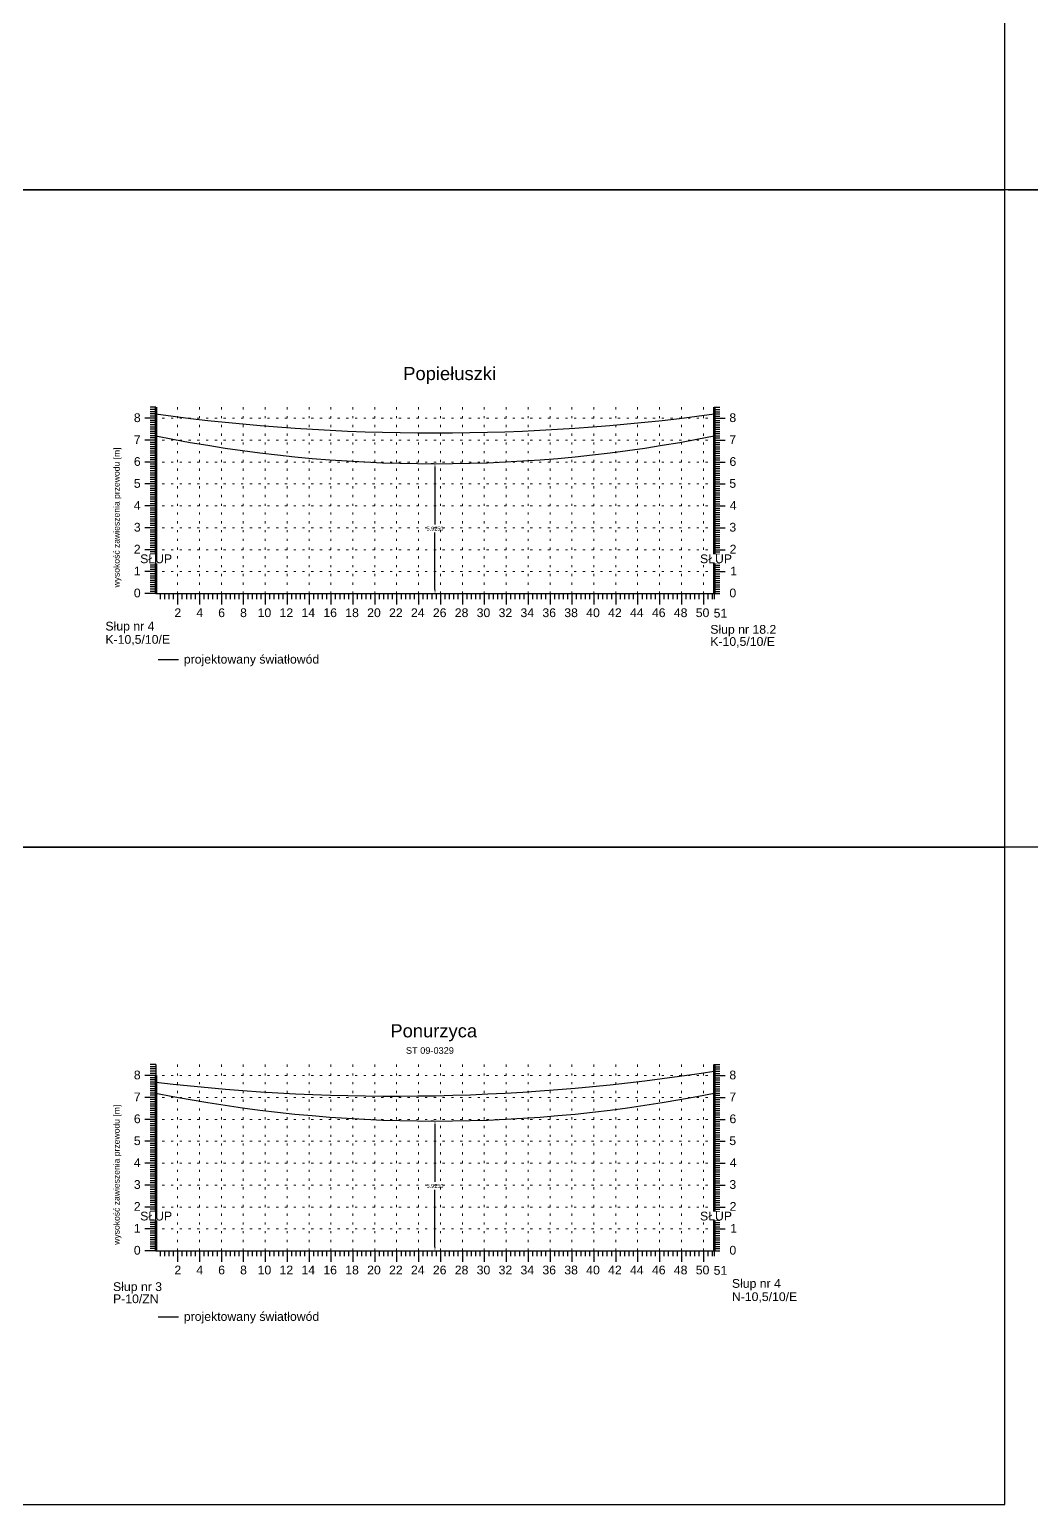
# Model space of a CAD drawing. Header units: metres. Extents: x -155 to 1812, y 681 to 886.
# Drawn here: x 1216.5 to 1262.2, y 740.5 to 807.8 of the extents above; entities that cross this region are included whole.
import ezdxf

# ---------------------------------------------------------------- set-up
doc = ezdxf.new("R2010")
doc.units = ezdxf.units.M
doc.header["$MEASUREMENT"] = 0
doc.linetypes.add('ACAD_ISO07W100', pattern=[3, 0, -3])
doc.layers.add('ramka', color=7, linetype='Continuous', plot=False)
doc.styles.get("Standard").update_dxf_attribs({"font": 'arial.ttf'})
doc.dimstyles.get("Standard").update_dxf_attribs({"dimtxt": 0.18, "dimasz": 0.18, "dimexe": 0.18, "dimexo": 0.0625, "dimgap": 0.09, "dimtad": 0, "dimtih": 1, "dimtoh": 1, "dimdec": 4, "dimzin": 0, "dimdsep": 46, "dimtxsty": 'Standard', "dimcen": 0.09, "dimadec": 0, "dimazin": 0, "dimtfac": 1, "dimtdec": 4, "dimtofl": 0, "dimtmove": 0, "dimatfit": 3, "dimfxl": 1, "dimtolj": 1, "dimtzin": 0, "dimarcsym": 0})

# ---------------------------------------------------------------- blocks, each defined once
blk = doc.blocks.new('*D225')
at = {"color": 0, "lineweight": -2}
for p, q in [((1234.927, 788.025), (1234.809, 788.025)), ((1234.989, 787.845), (1234.989, 785.245)), ((1234.989, 782.28), (1234.989, 784.881)), ((1224.902, 782.1), (1235.169, 782.1))]:
    blk.add_line(p, q, dxfattribs=at)
at = {"color": 0}
for points in [[(1235.019, 787.845), (1234.959, 787.845), (1234.989, 788.025)], [(1234.959, 782.28), (1235.019, 782.28), (1234.989, 782.1)]]:
    blk.add_solid(points, dxfattribs=at)
at = {"layer": 'Defpoints', "color": 0}
for p in [(1234.989, 788.025), (1224.839, 782.1), (1234.989, 782.1)]:
    blk.add_point(p, dxfattribs=at)
at = {"color": 0, "lineweight": 25, "insert": (1234.989, 785.063), "char_height": 0.18, "attachment_point": 5}
blk.add_mtext('\\A1;5.9250', dxfattribs=at)
blk = doc.blocks.new('*D230')
at = {"color": 0, "lineweight": -2}
for p, q in [((1234.927, 758.025), (1234.809, 758.025)), ((1234.989, 757.845), (1234.989, 755.245)), ((1234.989, 752.28), (1234.989, 754.881)), ((1224.902, 752.1), (1235.169, 752.1))]:
    blk.add_line(p, q, dxfattribs=at)
at = {"color": 0}
for points in [[(1235.019, 757.845), (1234.959, 757.845), (1234.989, 758.025)], [(1234.959, 752.28), (1235.019, 752.28), (1234.989, 752.1)]]:
    blk.add_solid(points, dxfattribs=at)
at = {"layer": 'Defpoints', "color": 0}
for p in [(1234.989, 758.025), (1224.839, 752.1), (1234.989, 752.1)]:
    blk.add_point(p, dxfattribs=at)
at = {"color": 0, "lineweight": 25, "insert": (1234.989, 755.063), "char_height": 0.18, "attachment_point": 5}
blk.add_mtext('\\A1;5.9250', dxfattribs=at)

msp = doc.modelspace()

# ---------------------------------------------------------------- linework, layer by layer
for p, q in [((1222.23913, 790.60026), (1221.98913, 790.60026)), ((1222.23913, 790.50026), (1221.98913, 790.50026)), ((1222.23913, 790.40026), (1221.98913, 790.40026)), ((1222.23913, 790.60026), (1222.23913, 782.10026)), ((1247.73913, 790.60026), (1247.73913, 782.10026)), ((1247.73913, 790.60026), (1247.98913, 790.60026)), ((1247.73913, 790.50026), (1247.98913, 790.50026)), ((1247.73913, 790.40026), (1247.98913, 790.40026)), ((1222.23913, 790.10026), (1221.73913, 790.10026)), ((1222.23913, 790.10026), (1221.73913, 790.10026)), ((1222.23913, 790.30026), (1221.98913, 790.30026)), ((1222.23913, 790.20026), (1221.98913, 790.20026)), ((1222.23913, 790.00026), (1221.98913, 790.00026)), ((1222.23913, 789.90026), (1221.98913, 789.90026)), ((1222.23913, 789.80026), (1221.98913, 789.80026)), ((1222.23913, 789.70026), (1221.98913, 789.70026)), ((1247.73913, 790.30026), (1247.98913, 790.30026)), ((1247.73913, 790.20026), (1247.98913, 790.20026)), ((1247.73913, 790.10026), (1248.23913, 790.10026)), ((1247.73913, 790.10026), (1248.23913, 790.10026)), ((1247.73913, 790.00026), (1247.98913, 790.00026)), ((1247.73913, 789.90026), (1247.98913, 789.90026)), ((1247.73913, 789.80026), (1247.98913, 789.80026)), ((1247.73913, 789.70026), (1247.98913, 789.70026)), ((1222.23913, 789.10026), (1221.73913, 789.10026)), ((1222.23913, 789.10026), (1221.73913, 789.10026)), ((1222.23913, 789.60026), (1221.98913, 789.60026)), ((1222.23913, 789.50026), (1221.98913, 789.50026)), ((1222.23913, 789.40026), (1221.98913, 789.40026)), ((1222.23913, 789.30026), (1221.98913, 789.30026)), ((1222.23913, 789.20026), (1221.98913, 789.20026)), ((1247.73913, 789.60026), (1247.98913, 789.60026)), ((1247.73913, 789.50026), (1247.98913, 789.50026)), ((1247.73913, 789.40026), (1247.98913, 789.40026)), ((1247.73913, 789.30026), (1247.98913, 789.30026)), ((1247.73913, 789.20026), (1247.98913, 789.20026)), ((1247.73913, 789.10026), (1248.23913, 789.10026)), ((1247.73913, 789.10026), (1248.23913, 789.10026)), ((1222.23913, 789.00026), (1221.98913, 789.00026)), ((1222.23913, 788.90026), (1221.98913, 788.90026)), ((1222.23913, 788.80026), (1221.98913, 788.80026)), ((1222.23913, 788.70026), (1221.98913, 788.70026)), ((1222.23913, 788.60026), (1221.98913, 788.60026)), ((1222.23913, 788.50026), (1221.98913, 788.50026)), ((1222.23913, 788.40026), (1221.98913, 788.40026)), ((1247.73913, 789.00026), (1247.98913, 789.00026)), ((1247.73913, 788.90026), (1247.98913, 788.90026)), ((1247.73913, 788.80026), (1247.98913, 788.80026)), ((1247.73913, 788.70026), (1247.98913, 788.70026)), ((1247.73913, 788.60026), (1247.98913, 788.60026)), ((1247.73913, 788.50026), (1247.98913, 788.50026)), ((1247.73913, 788.40026), (1247.98913, 788.40026)), ((1222.23913, 788.10026), (1221.73913, 788.10026)), ((1222.23913, 788.10026), (1221.73913, 788.10026)), ((1222.23913, 788.30026), (1221.98913, 788.30026)), ((1222.23913, 788.20026), (1221.98913, 788.20026)), ((1222.23913, 788.00026), (1221.98913, 788.00026)), ((1222.23913, 787.90026), (1221.98913, 787.90026)), ((1222.23913, 787.80026), (1221.98913, 787.80026)), ((1222.23913, 787.70026), (1221.98913, 787.70026)), ((1247.73913, 788.30026), (1247.98913, 788.30026)), ((1247.73913, 788.20026), (1247.98913, 788.20026)), ((1247.73913, 788.10026), (1248.23913, 788.10026)), ((1247.73913, 788.10026), (1248.23913, 788.10026)), ((1247.73913, 788.00026), (1247.98913, 788.00026)), ((1247.73913, 787.90026), (1247.98913, 787.90026)), ((1247.73913, 787.80026), (1247.98913, 787.80026)), ((1247.73913, 787.70026), (1247.98913, 787.70026)), ((1222.23913, 787.10026), (1221.73913, 787.10026)), ((1222.23913, 787.10026), (1221.73913, 787.10026)), ((1222.23913, 787.60026), (1221.98913, 787.60026)), ((1222.23913, 787.50026), (1221.98913, 787.50026)), ((1222.23913, 787.40026), (1221.98913, 787.40026)), ((1222.23913, 787.30026), (1221.98913, 787.30026)), ((1222.23913, 787.20026), (1221.98913, 787.20026)), ((1222.23913, 787.00026), (1221.98913, 787.00026)), ((1247.73913, 787.60026), (1247.98913, 787.60026)), ((1247.73913, 787.50026), (1247.98913, 787.50026)), ((1247.73913, 787.40026), (1247.98913, 787.40026)), ((1247.73913, 787.30026), (1247.98913, 787.30026)), ((1247.73913, 787.20026), (1247.98913, 787.20026)), ((1247.73913, 787.10026), (1248.23913, 787.10026)), ((1247.73913, 787.10026), (1248.23913, 787.10026)), ((1247.73913, 787.00026), (1247.98913, 787.00026)), ((1222.23913, 786.90026), (1221.98913, 786.90026)), ((1222.23913, 786.80026), (1221.98913, 786.80026)), ((1222.23913, 786.70026), (1221.98913, 786.70026)), ((1222.23913, 786.60026), (1221.98913, 786.60026)), ((1222.23913, 786.50026), (1221.98913, 786.50026)), ((1222.23913, 786.40026), (1221.98913, 786.40026)), ((1247.73913, 786.90026), (1247.98913, 786.90026)), ((1247.73913, 786.80026), (1247.98913, 786.80026)), ((1247.73913, 786.70026), (1247.98913, 786.70026)), ((1247.73913, 786.60026), (1247.98913, 786.60026)), ((1247.73913, 786.50026), (1247.98913, 786.50026)), ((1247.73913, 786.40026), (1247.98913, 786.40026)), ((1222.23913, 786.10026), (1221.73913, 786.10026)), ((1222.23913, 786.10026), (1221.73913, 786.10026)), ((1222.23913, 786.30026), (1221.98913, 786.30026)), ((1222.23913, 786.20026), (1221.98913, 786.20026)), ((1222.23913, 786.00026), (1221.98913, 786.00026)), ((1222.23913, 785.90026), (1221.98913, 785.90026)), ((1222.23913, 785.80026), (1221.98913, 785.80026)), ((1222.23913, 785.70026), (1221.98913, 785.70026)), ((1247.73913, 786.30026), (1247.98913, 786.30026)), ((1247.73913, 786.20026), (1247.98913, 786.20026)), ((1247.73913, 786.10026), (1248.23913, 786.10026)), ((1247.73913, 786.10026), (1248.23913, 786.10026)), ((1247.73913, 786.00026), (1247.98913, 786.00026)), ((1247.73913, 785.90026), (1247.98913, 785.90026)), ((1247.73913, 785.80026), (1247.98913, 785.80026)), ((1247.73913, 785.70026), (1247.98913, 785.70026)), ((1222.23913, 785.10026), (1221.73913, 785.10026)), ((1222.23913, 785.10026), (1221.73913, 785.10026)), ((1222.23913, 785.60026), (1221.98913, 785.60026)), ((1222.23913, 785.50026), (1221.98913, 785.50026)), ((1222.23913, 785.40026), (1221.98913, 785.40026)), ((1222.23913, 785.30026), (1221.98913, 785.30026)), ((1222.23913, 785.20026), (1221.98913, 785.20026)), ((1222.23913, 785.00026), (1221.98913, 785.00026)), ((1247.73913, 785.60026), (1247.98913, 785.60026)), ((1247.73913, 785.50026), (1247.98913, 785.50026)), ((1247.73913, 785.40026), (1247.98913, 785.40026)), ((1247.73913, 785.30026), (1247.98913, 785.30026)), ((1247.73913, 785.20026), (1247.98913, 785.20026)), ((1247.73913, 785.10026), (1248.23913, 785.10026)), ((1247.73913, 785.10026), (1248.23913, 785.10026)), ((1247.73913, 785.00026), (1247.98913, 785.00026)), ((1222.23913, 784.90026), (1221.98913, 784.90026)), ((1222.23913, 784.80026), (1221.98913, 784.80026)), ((1222.23913, 784.70026), (1221.98913, 784.70026)), ((1222.23913, 784.60026), (1221.98913, 784.60026)), ((1222.23913, 784.50026), (1221.98913, 784.50026)), ((1222.23913, 784.40026), (1221.98913, 784.40026)), ((1247.73913, 784.90026), (1247.98913, 784.90026)), ((1247.73913, 784.80026), (1247.98913, 784.80026)), ((1247.73913, 784.70026), (1247.98913, 784.70026)), ((1247.73913, 784.60026), (1247.98913, 784.60026)), ((1247.73913, 784.50026), (1247.98913, 784.50026)), ((1247.73913, 784.40026), (1247.98913, 784.40026)), ((1222.23913, 784.10026), (1221.73913, 784.10026)), ((1222.23913, 784.10026), (1221.73913, 784.10026)), ((1222.23913, 784.30026), (1221.98913, 784.30026)), ((1222.23913, 784.20026), (1221.98913, 784.20026)), ((1222.23913, 784.00026), (1221.98913, 784.00026)), ((1222.23913, 783.90026), (1221.98913, 783.90026)), ((1222.23913, 783.80026), (1221.98913, 783.80026)), ((1222.23913, 783.70026), (1221.98913, 783.70026)), ((1247.73913, 784.30026), (1247.98913, 784.30026)), ((1247.73913, 784.20026), (1247.98913, 784.20026)), ((1247.73913, 784.10026), (1248.23913, 784.10026)), ((1247.73913, 784.10026), (1248.23913, 784.10026)), ((1247.73913, 784.00026), (1247.98913, 784.00026)), ((1247.73913, 783.90026), (1247.98913, 783.90026)), ((1247.73913, 783.80026), (1247.98913, 783.80026)), ((1247.73913, 783.70026), (1247.98913, 783.70026)), ((1222.23913, 783.10026), (1221.73913, 783.10026)), ((1222.23913, 783.10026), (1221.73913, 783.10026)), ((1222.23913, 783.60026), (1221.98913, 783.60026)), ((1222.23913, 783.50026), (1221.98913, 783.50026)), ((1222.23913, 783.40026), (1221.98913, 783.40026)), ((1222.23913, 783.30026), (1221.98913, 783.30026)), ((1222.23913, 783.20026), (1221.98913, 783.20026)), ((1222.23913, 783.00026), (1221.98913, 783.00026)), ((1247.73913, 783.60026), (1247.98913, 783.60026)), ((1247.73913, 783.50026), (1247.98913, 783.50026)), ((1247.73913, 783.40026), (1247.98913, 783.40026)), ((1247.73913, 783.30026), (1247.98913, 783.30026)), ((1247.73913, 783.20026), (1247.98913, 783.20026)), ((1247.73913, 783.10026), (1248.23913, 783.10026)), ((1247.73913, 783.10026), (1248.23913, 783.10026)), ((1247.73913, 783.00026), (1247.98913, 783.00026)), ((1222.23913, 782.90026), (1221.98913, 782.90026)), ((1222.23913, 782.80026), (1221.98913, 782.80026)), ((1222.23913, 782.70026), (1221.98913, 782.70026)), ((1222.23913, 782.60026), (1221.98913, 782.60026)), ((1222.23913, 782.50026), (1221.98913, 782.50026)), ((1222.23913, 782.40026), (1221.98913, 782.40026)), ((1222.23913, 782.30026), (1221.98913, 782.30026)), ((1247.73913, 782.90026), (1247.98913, 782.90026)), ((1247.73913, 782.80026), (1247.98913, 782.80026)), ((1247.73913, 782.70026), (1247.98913, 782.70026)), ((1247.73913, 782.60026), (1247.98913, 782.60026)), ((1247.73913, 782.50026), (1247.98913, 782.50026)), ((1247.73913, 782.40026), (1247.98913, 782.40026)), ((1247.73913, 782.30026), (1247.98913, 782.30026)), ((1222.23913, 782.10026), (1221.73913, 782.10026)), ((1222.23913, 782.20026), (1221.98913, 782.20026)), ((1222.23913, 782.10026), (1221.98913, 782.10026)), ((1222.23913, 782.10026), (1247.73913, 782.10026)), ((1222.43913, 782.10026), (1222.43913, 781.85026)), ((1222.63913, 782.10026), (1222.63913, 781.85026)), ((1222.83913, 782.10026), (1222.83913, 781.85026)), ((1223.03913, 782.10026), (1223.03913, 781.85026)), ((1223.23913, 782.10026), (1223.23913, 781.60026)), ((1223.43913, 782.10026), (1223.43913, 781.85026)), ((1223.63913, 782.10026), (1223.63913, 781.85026)), ((1223.83913, 782.10026), (1223.83913, 781.85026)), ((1224.03913, 782.10026), (1224.03913, 781.85026)), ((1224.23913, 782.10026), (1224.23913, 781.60026)), ((1224.43913, 782.10026), (1224.43913, 781.85026)), ((1224.63913, 782.10026), (1224.63913, 781.85026)), ((1224.83913, 782.10026), (1224.83913, 781.85026)), ((1225.03913, 782.10026), (1225.03913, 781.85026)), ((1225.23913, 782.10026), (1225.23913, 781.60026)), ((1225.43913, 782.10026), (1225.43913, 781.85026)), ((1225.63913, 782.10026), (1225.63913, 781.85026)), ((1225.83913, 782.10026), (1225.83913, 781.85026)), ((1226.03913, 782.10026), (1226.03913, 781.85026)), ((1226.23913, 782.10026), (1226.23913, 781.60026)), ((1226.43913, 782.10026), (1226.43913, 781.85026)), ((1226.63913, 782.10026), (1226.63913, 781.85026)), ((1226.83913, 782.10026), (1226.83913, 781.85026)), ((1227.03913, 782.10026), (1227.03913, 781.85026)), ((1227.23913, 782.10026), (1227.23913, 781.60026)), ((1227.43913, 782.10026), (1227.43913, 781.85026)), ((1227.63913, 782.10026), (1227.63913, 781.85026)), ((1227.83913, 782.10026), (1227.83913, 781.85026)), ((1228.03913, 782.10026), (1228.03913, 781.85026)), ((1228.23913, 782.10026), (1228.23913, 781.60026)), ((1228.43913, 782.10026), (1228.43913, 781.85026)), ((1228.63913, 782.10026), (1228.63913, 781.85026)), ((1228.83913, 782.10026), (1228.83913, 781.85026)), ((1229.03913, 782.10026), (1229.03913, 781.85026)), ((1229.23913, 782.10026), (1229.23913, 781.60026)), ((1229.43913, 782.10026), (1229.43913, 781.85026)), ((1229.63913, 782.10026), (1229.63913, 781.85026)), ((1229.83913, 782.10026), (1229.83913, 781.85026)), ((1230.03913, 782.10026), (1230.03913, 781.85026)), ((1230.23913, 782.10026), (1230.23913, 781.60026)), ((1230.43913, 782.10026), (1230.43913, 781.85026)), ((1230.63913, 782.10026), (1230.63913, 781.85026)), ((1230.83913, 782.10026), (1230.83913, 781.85026)), ((1231.03913, 782.10026), (1231.03913, 781.85026)), ((1231.23913, 782.10026), (1231.23913, 781.60026)), ((1231.43913, 782.10026), (1231.43913, 781.85026)), ((1231.63913, 782.10026), (1231.63913, 781.85026)), ((1231.83913, 782.10026), (1231.83913, 781.85026)), ((1232.03913, 782.10026), (1232.03913, 781.85026)), ((1232.23913, 782.10026), (1232.23913, 781.60026)), ((1232.43913, 782.10026), (1232.43913, 781.85026)), ((1232.63913, 782.10026), (1232.63913, 781.85026)), ((1232.83913, 782.10026), (1232.83913, 781.85026)), ((1233.03913, 782.10026), (1233.03913, 781.85026)), ((1233.23913, 782.10026), (1233.23913, 781.60026)), ((1233.43913, 782.10026), (1233.43913, 781.85026)), ((1233.63913, 782.10026), (1233.63913, 781.85026)), ((1233.83913, 782.10026), (1233.83913, 781.85026)), ((1234.03913, 782.10026), (1234.03913, 781.85026)), ((1234.23913, 782.10026), (1234.23913, 781.60026)), ((1234.43913, 782.10026), (1234.43913, 781.85026)), ((1234.63913, 782.10026), (1234.63913, 781.85026)), ((1234.83913, 782.10026), (1234.83913, 781.85026)), ((1235.03913, 782.10026), (1235.03913, 781.85026)), ((1235.23913, 782.10026), (1235.23913, 781.60026)), ((1235.43913, 782.10026), (1235.43913, 781.85026)), ((1235.63913, 782.10026), (1235.63913, 781.85026)), ((1235.83913, 782.10026), (1235.83913, 781.85026)), ((1236.03913, 782.10026), (1236.03913, 781.85026)), ((1236.23913, 782.10026), (1236.23913, 781.60026)), ((1236.43913, 782.10026), (1236.43913, 781.85026)), ((1236.63913, 782.10026), (1236.63913, 781.85026)), ((1236.83913, 782.10026), (1236.83913, 781.85026)), ((1237.03913, 782.10026), (1237.03913, 781.85026)), ((1237.23913, 782.10026), (1237.23913, 781.60026)), ((1237.43913, 782.10026), (1237.43913, 781.85026)), ((1237.63913, 782.10026), (1237.63913, 781.85026)), ((1237.83913, 782.10026), (1237.83913, 781.85026)), ((1238.03913, 782.10026), (1238.03913, 781.85026)), ((1238.23913, 782.10026), (1238.23913, 781.60026)), ((1238.43913, 782.10026), (1238.43913, 781.85026)), ((1238.63913, 782.10026), (1238.63913, 781.85026)), ((1238.83913, 782.10026), (1238.83913, 781.85026)), ((1239.03913, 782.10026), (1239.03913, 781.85026)), ((1239.23913, 782.10026), (1239.23913, 781.60026)), ((1239.43913, 782.10026), (1239.43913, 781.85026)), ((1239.63913, 782.10026), (1239.63913, 781.85026)), ((1239.83913, 782.10026), (1239.83913, 781.85026)), ((1240.03913, 782.10026), (1240.03913, 781.85026)), ((1240.23913, 782.10026), (1240.23913, 781.60026)), ((1240.43913, 782.10026), (1240.43913, 781.85026)), ((1240.63913, 782.10026), (1240.63913, 781.85026)), ((1240.83913, 782.10026), (1240.83913, 781.85026)), ((1241.03913, 782.10026), (1241.03913, 781.85026)), ((1241.23913, 782.10026), (1241.23913, 781.60026)), ((1241.23913, 782.10026), (1241.23913, 781.60026)), ((1241.43913, 782.10026), (1241.43913, 781.85026)), ((1241.63913, 782.10026), (1241.63913, 781.85026)), ((1241.83913, 782.10026), (1241.83913, 781.85026)), ((1242.03913, 782.10026), (1242.03913, 781.85026)), ((1242.23913, 782.10026), (1242.23913, 781.60026)), ((1242.23913, 782.10026), (1242.23913, 781.60026)), ((1242.43913, 782.10026), (1242.43913, 781.85026)), ((1242.63913, 782.10026), (1242.63913, 781.85026)), ((1242.83913, 782.10026), (1242.83913, 781.85026)), ((1243.03913, 782.10026), (1243.03913, 781.85026)), ((1243.23913, 782.10026), (1243.23913, 781.60026)), ((1243.23913, 782.10026), (1243.23913, 781.60026)), ((1243.43913, 782.10026), (1243.43913, 781.85026)), ((1243.63913, 782.10026), (1243.63913, 781.85026)), ((1243.83913, 782.10026), (1243.83913, 781.85026)), ((1244.03913, 782.10026), (1244.03913, 781.85026)), ((1244.23913, 782.10026), (1244.23913, 781.60026)), ((1244.23913, 782.10026), (1244.23913, 781.60026)), ((1244.43913, 782.10026), (1244.43913, 781.85026)), ((1244.63913, 782.10026), (1244.63913, 781.85026)), ((1244.83913, 782.10026), (1244.83913, 781.85026)), ((1245.03913, 782.10026), (1245.03913, 781.85026)), ((1245.23913, 782.10026), (1245.23913, 781.60026)), ((1245.23913, 782.10026), (1245.23913, 781.60026)), ((1245.43913, 782.10026), (1245.43913, 781.85026)), ((1245.63913, 782.10026), (1245.63913, 781.85026)), ((1245.83913, 782.10026), (1245.83913, 781.85026)), ((1246.03913, 782.10026), (1246.03913, 781.85026)), ((1246.23913, 782.10026), (1246.23913, 781.60026)), ((1246.23913, 782.10026), (1246.23913, 781.60026)), ((1246.43913, 782.10026), (1246.43913, 781.85026)), ((1246.63913, 782.10026), (1246.63913, 781.85026)), ((1246.73913, 782.10026), (1247.23913, 782.10026)), ((1246.83913, 782.10026), (1246.83913, 781.85026)), ((1247.03913, 782.10026), (1247.03913, 781.85026)), ((1247.23913, 782.10026), (1247.23913, 781.60026)), ((1247.23913, 782.10026), (1247.23913, 781.60026)), ((1247.43913, 782.10026), (1247.43913, 781.85026)), ((1247.63913, 782.10026), (1247.63913, 781.85026)), ((1247.73913, 782.20026), (1247.98913, 782.20026)), ((1247.73913, 782.10026), (1247.98913, 782.10026)), ((1247.73913, 782.10026), (1247.73913, 781.85026)), ((1222.23913, 760.10026), (1221.73913, 760.10026)), ((1222.23913, 760.10026), (1221.73913, 760.10026)), ((1222.23913, 760.60026), (1221.98913, 760.60026)), ((1222.23913, 760.50026), (1221.98913, 760.50026)), ((1222.23913, 760.40026), (1221.98913, 760.40026)), ((1222.23913, 760.30026), (1221.98913, 760.30026)), ((1222.23913, 760.20026), (1221.98913, 760.20026)), ((1222.23913, 760.60026), (1222.23913, 752.10026)), ((1247.73913, 760.60026), (1247.73913, 752.10026)), ((1247.73913, 760.60026), (1247.98913, 760.60026)), ((1247.73913, 760.50026), (1247.98913, 760.50026)), ((1247.73913, 760.40026), (1247.98913, 760.40026)), ((1247.73913, 760.30026), (1247.98913, 760.30026)), ((1247.73913, 760.20026), (1247.98913, 760.20026)), ((1247.73913, 760.10026), (1248.23913, 760.10026)), ((1247.73913, 760.10026), (1248.23913, 760.10026)), ((1222.23913, 760.00026), (1221.98913, 760.00026)), ((1222.23913, 759.90026), (1221.98913, 759.90026)), ((1222.23913, 759.80026), (1221.98913, 759.80026)), ((1222.23913, 759.70026), (1221.98913, 759.70026)), ((1222.23913, 759.60026), (1221.98913, 759.60026)), ((1222.23913, 759.50026), (1221.98913, 759.50026)), ((1222.23913, 759.40026), (1221.98913, 759.40026)), ((1247.73913, 760.00026), (1247.98913, 760.00026)), ((1247.73913, 759.90026), (1247.98913, 759.90026)), ((1247.73913, 759.80026), (1247.98913, 759.80026)), ((1247.73913, 759.70026), (1247.98913, 759.70026)), ((1247.73913, 759.60026), (1247.98913, 759.60026)), ((1247.73913, 759.50026), (1247.98913, 759.50026)), ((1247.73913, 759.40026), (1247.98913, 759.40026)), ((1222.23913, 759.10026), (1221.73913, 759.10026)), ((1222.23913, 759.10026), (1221.73913, 759.10026)), ((1222.23913, 759.30026), (1221.98913, 759.30026)), ((1222.23913, 759.20026), (1221.98913, 759.20026)), ((1222.23913, 759.00026), (1221.98913, 759.00026)), ((1222.23913, 758.90026), (1221.98913, 758.90026)), ((1222.23913, 758.80026), (1221.98913, 758.80026)), ((1247.73913, 759.30026), (1247.98913, 759.30026)), ((1247.73913, 759.20026), (1247.98913, 759.20026)), ((1247.73913, 759.10026), (1248.23913, 759.10026)), ((1247.73913, 759.10026), (1248.23913, 759.10026)), ((1247.73913, 759.00026), (1247.98913, 759.00026)), ((1247.73913, 758.90026), (1247.98913, 758.90026)), ((1247.73913, 758.80026), (1247.98913, 758.80026)), ((1222.23913, 758.10026), (1221.73913, 758.10026)), ((1222.23913, 758.10026), (1221.73913, 758.10026)), ((1222.23913, 758.70026), (1221.98913, 758.70026)), ((1222.23913, 758.60026), (1221.98913, 758.60026)), ((1222.23913, 758.50026), (1221.98913, 758.50026)), ((1222.23913, 758.40026), (1221.98913, 758.40026)), ((1222.23913, 758.30026), (1221.98913, 758.30026)), ((1222.23913, 758.20026), (1221.98913, 758.20026)), ((1247.73913, 758.70026), (1247.98913, 758.70026)), ((1247.73913, 758.60026), (1247.98913, 758.60026)), ((1247.73913, 758.50026), (1247.98913, 758.50026)), ((1247.73913, 758.40026), (1247.98913, 758.40026)), ((1247.73913, 758.30026), (1247.98913, 758.30026)), ((1247.73913, 758.20026), (1247.98913, 758.20026)), ((1247.73913, 758.10026), (1248.23913, 758.10026)), ((1247.73913, 758.10026), (1248.23913, 758.10026)), ((1222.23913, 758.00026), (1221.98913, 758.00026)), ((1222.23913, 757.90026), (1221.98913, 757.90026)), ((1222.23913, 757.80026), (1221.98913, 757.80026)), ((1222.23913, 757.70026), (1221.98913, 757.70026)), ((1222.23913, 757.60026), (1221.98913, 757.60026)), ((1222.23913, 757.50026), (1221.98913, 757.50026)), ((1222.23913, 757.40026), (1221.98913, 757.40026)), ((1247.73913, 758.00026), (1247.98913, 758.00026)), ((1247.73913, 757.90026), (1247.98913, 757.90026)), ((1247.73913, 757.80026), (1247.98913, 757.80026)), ((1247.73913, 757.70026), (1247.98913, 757.70026)), ((1247.73913, 757.60026), (1247.98913, 757.60026)), ((1247.73913, 757.50026), (1247.98913, 757.50026)), ((1247.73913, 757.40026), (1247.98913, 757.40026)), ((1222.23913, 757.10026), (1221.73913, 757.10026)), ((1222.23913, 757.10026), (1221.73913, 757.10026)), ((1222.23913, 757.30026), (1221.98913, 757.30026)), ((1222.23913, 757.20026), (1221.98913, 757.20026)), ((1222.23913, 757.00026), (1221.98913, 757.00026)), ((1222.23913, 756.90026), (1221.98913, 756.90026)), ((1222.23913, 756.80026), (1221.98913, 756.80026)), ((1247.73913, 757.30026), (1247.98913, 757.30026)), ((1247.73913, 757.20026), (1247.98913, 757.20026)), ((1247.73913, 757.10026), (1248.23913, 757.10026)), ((1247.73913, 757.10026), (1248.23913, 757.10026)), ((1247.73913, 757.00026), (1247.98913, 757.00026)), ((1247.73913, 756.90026), (1247.98913, 756.90026)), ((1247.73913, 756.80026), (1247.98913, 756.80026)), ((1222.23913, 756.10026), (1221.73913, 756.10026)), ((1222.23913, 756.10026), (1221.73913, 756.10026)), ((1222.23913, 756.70026), (1221.98913, 756.70026)), ((1222.23913, 756.60026), (1221.98913, 756.60026)), ((1222.23913, 756.50026), (1221.98913, 756.50026)), ((1222.23913, 756.40026), (1221.98913, 756.40026)), ((1222.23913, 756.30026), (1221.98913, 756.30026)), ((1222.23913, 756.20026), (1221.98913, 756.20026)), ((1247.73913, 756.70026), (1247.98913, 756.70026)), ((1247.73913, 756.60026), (1247.98913, 756.60026)), ((1247.73913, 756.50026), (1247.98913, 756.50026)), ((1247.73913, 756.40026), (1247.98913, 756.40026)), ((1247.73913, 756.30026), (1247.98913, 756.30026)), ((1247.73913, 756.20026), (1247.98913, 756.20026)), ((1247.73913, 756.10026), (1248.23913, 756.10026)), ((1247.73913, 756.10026), (1248.23913, 756.10026)), ((1222.23913, 756.00026), (1221.98913, 756.00026)), ((1222.23913, 755.90026), (1221.98913, 755.90026)), ((1222.23913, 755.80026), (1221.98913, 755.80026)), ((1222.23913, 755.70026), (1221.98913, 755.70026)), ((1222.23913, 755.60026), (1221.98913, 755.60026)), ((1222.23913, 755.50026), (1221.98913, 755.50026)), ((1222.23913, 755.40026), (1221.98913, 755.40026)), ((1247.73913, 756.00026), (1247.98913, 756.00026)), ((1247.73913, 755.90026), (1247.98913, 755.90026)), ((1247.73913, 755.80026), (1247.98913, 755.80026)), ((1247.73913, 755.70026), (1247.98913, 755.70026)), ((1247.73913, 755.60026), (1247.98913, 755.60026)), ((1247.73913, 755.50026), (1247.98913, 755.50026)), ((1247.73913, 755.40026), (1247.98913, 755.40026)), ((1222.23913, 755.10026), (1221.73913, 755.10026)), ((1222.23913, 755.10026), (1221.73913, 755.10026)), ((1222.23913, 755.30026), (1221.98913, 755.30026)), ((1222.23913, 755.20026), (1221.98913, 755.20026)), ((1222.23913, 755.00026), (1221.98913, 755.00026)), ((1222.23913, 754.90026), (1221.98913, 754.90026)), ((1222.23913, 754.80026), (1221.98913, 754.80026)), ((1222.23913, 754.70026), (1221.98913, 754.70026)), ((1247.73913, 755.30026), (1247.98913, 755.30026)), ((1247.73913, 755.20026), (1247.98913, 755.20026)), ((1247.73913, 755.10026), (1248.23913, 755.10026)), ((1247.73913, 755.10026), (1248.23913, 755.10026)), ((1247.73913, 755.00026), (1247.98913, 755.00026)), ((1247.73913, 754.90026), (1247.98913, 754.90026)), ((1247.73913, 754.80026), (1247.98913, 754.80026)), ((1247.73913, 754.70026), (1247.98913, 754.70026)), ((1222.23913, 754.10026), (1221.73913, 754.10026)), ((1222.23913, 754.10026), (1221.73913, 754.10026)), ((1222.23913, 754.60026), (1221.98913, 754.60026)), ((1222.23913, 754.50026), (1221.98913, 754.50026)), ((1222.23913, 754.40026), (1221.98913, 754.40026)), ((1222.23913, 754.30026), (1221.98913, 754.30026)), ((1222.23913, 754.20026), (1221.98913, 754.20026)), ((1247.73913, 754.60026), (1247.98913, 754.60026)), ((1247.73913, 754.50026), (1247.98913, 754.50026)), ((1247.73913, 754.40026), (1247.98913, 754.40026)), ((1247.73913, 754.30026), (1247.98913, 754.30026)), ((1247.73913, 754.20026), (1247.98913, 754.20026)), ((1247.73913, 754.10026), (1248.23913, 754.10026)), ((1247.73913, 754.10026), (1248.23913, 754.10026)), ((1222.23913, 754.00026), (1221.98913, 754.00026)), ((1222.23913, 753.90026), (1221.98913, 753.90026)), ((1222.23913, 753.80026), (1221.98913, 753.80026)), ((1222.23913, 753.70026), (1221.98913, 753.70026)), ((1222.23913, 753.60026), (1221.98913, 753.60026)), ((1222.23913, 753.50026), (1221.98913, 753.50026)), ((1222.23913, 753.40026), (1221.98913, 753.40026)), ((1247.73913, 754.00026), (1247.98913, 754.00026)), ((1247.73913, 753.90026), (1247.98913, 753.90026)), ((1247.73913, 753.80026), (1247.98913, 753.80026)), ((1247.73913, 753.70026), (1247.98913, 753.70026)), ((1247.73913, 753.60026), (1247.98913, 753.60026)), ((1247.73913, 753.50026), (1247.98913, 753.50026)), ((1247.73913, 753.40026), (1247.98913, 753.40026)), ((1222.23913, 753.10026), (1221.73913, 753.10026)), ((1222.23913, 753.10026), (1221.73913, 753.10026)), ((1222.23913, 753.30026), (1221.98913, 753.30026)), ((1222.23913, 753.20026), (1221.98913, 753.20026)), ((1222.23913, 753.00026), (1221.98913, 753.00026)), ((1222.23913, 752.90026), (1221.98913, 752.90026)), ((1222.23913, 752.80026), (1221.98913, 752.80026)), ((1222.23913, 752.70026), (1221.98913, 752.70026)), ((1247.73913, 753.30026), (1247.98913, 753.30026)), ((1247.73913, 753.20026), (1247.98913, 753.20026)), ((1247.73913, 753.10026), (1248.23913, 753.10026)), ((1247.73913, 753.10026), (1248.23913, 753.10026)), ((1247.73913, 753.00026), (1247.98913, 753.00026)), ((1247.73913, 752.90026), (1247.98913, 752.90026)), ((1247.73913, 752.80026), (1247.98913, 752.80026)), ((1247.73913, 752.70026), (1247.98913, 752.70026)), ((1222.23913, 752.10026), (1221.73913, 752.10026)), ((1222.23913, 752.60026), (1221.98913, 752.60026)), ((1222.23913, 752.50026), (1221.98913, 752.50026)), ((1222.23913, 752.40026), (1221.98913, 752.40026)), ((1222.23913, 752.30026), (1221.98913, 752.30026)), ((1222.23913, 752.20026), (1221.98913, 752.20026)), ((1222.23913, 752.10026), (1221.98913, 752.10026)), ((1222.23913, 752.10026), (1247.73913, 752.10026)), ((1222.43913, 752.10026), (1222.43913, 751.85026)), ((1222.63913, 752.10026), (1222.63913, 751.85026)), ((1222.83913, 752.10026), (1222.83913, 751.85026)), ((1223.03913, 752.10026), (1223.03913, 751.85026)), ((1223.23913, 752.10026), (1223.23913, 751.60026)), ((1223.43913, 752.10026), (1223.43913, 751.85026)), ((1223.63913, 752.10026), (1223.63913, 751.85026)), ((1223.83913, 752.10026), (1223.83913, 751.85026)), ((1224.03913, 752.10026), (1224.03913, 751.85026)), ((1224.23913, 752.10026), (1224.23913, 751.60026)), ((1224.43913, 752.10026), (1224.43913, 751.85026)), ((1224.63913, 752.10026), (1224.63913, 751.85026)), ((1224.83913, 752.10026), (1224.83913, 751.85026)), ((1225.03913, 752.10026), (1225.03913, 751.85026)), ((1225.23913, 752.10026), (1225.23913, 751.60026)), ((1225.43913, 752.10026), (1225.43913, 751.85026)), ((1225.63913, 752.10026), (1225.63913, 751.85026)), ((1225.83913, 752.10026), (1225.83913, 751.85026)), ((1226.03913, 752.10026), (1226.03913, 751.85026)), ((1226.23913, 752.10026), (1226.23913, 751.60026)), ((1226.43913, 752.10026), (1226.43913, 751.85026)), ((1226.63913, 752.10026), (1226.63913, 751.85026)), ((1226.83913, 752.10026), (1226.83913, 751.85026)), ((1227.03913, 752.10026), (1227.03913, 751.85026)), ((1227.23913, 752.10026), (1227.23913, 751.60026)), ((1227.43913, 752.10026), (1227.43913, 751.85026)), ((1227.63913, 752.10026), (1227.63913, 751.85026)), ((1227.83913, 752.10026), (1227.83913, 751.85026)), ((1228.03913, 752.10026), (1228.03913, 751.85026)), ((1228.23913, 752.10026), (1228.23913, 751.60026)), ((1228.43913, 752.10026), (1228.43913, 751.85026)), ((1228.63913, 752.10026), (1228.63913, 751.85026)), ((1228.83913, 752.10026), (1228.83913, 751.85026)), ((1229.03913, 752.10026), (1229.03913, 751.85026)), ((1229.23913, 752.10026), (1229.23913, 751.60026)), ((1229.43913, 752.10026), (1229.43913, 751.85026)), ((1229.63913, 752.10026), (1229.63913, 751.85026)), ((1229.83913, 752.10026), (1229.83913, 751.85026)), ((1230.03913, 752.10026), (1230.03913, 751.85026)), ((1230.23913, 752.10026), (1230.23913, 751.60026)), ((1230.43913, 752.10026), (1230.43913, 751.85026)), ((1230.63913, 752.10026), (1230.63913, 751.85026)), ((1230.83913, 752.10026), (1230.83913, 751.85026)), ((1231.03913, 752.10026), (1231.03913, 751.85026)), ((1231.23913, 752.10026), (1231.23913, 751.60026)), ((1231.43913, 752.10026), (1231.43913, 751.85026)), ((1231.63913, 752.10026), (1231.63913, 751.85026)), ((1231.83913, 752.10026), (1231.83913, 751.85026)), ((1232.03913, 752.10026), (1232.03913, 751.85026)), ((1232.23913, 752.10026), (1232.23913, 751.60026)), ((1232.43913, 752.10026), (1232.43913, 751.85026)), ((1232.63913, 752.10026), (1232.63913, 751.85026)), ((1232.83913, 752.10026), (1232.83913, 751.85026)), ((1233.03913, 752.10026), (1233.03913, 751.85026)), ((1233.23913, 752.10026), (1233.23913, 751.60026)), ((1233.43913, 752.10026), (1233.43913, 751.85026)), ((1233.63913, 752.10026), (1233.63913, 751.85026)), ((1233.83913, 752.10026), (1233.83913, 751.85026)), ((1234.03913, 752.10026), (1234.03913, 751.85026)), ((1234.23913, 752.10026), (1234.23913, 751.60026)), ((1234.43913, 752.10026), (1234.43913, 751.85026)), ((1234.63913, 752.10026), (1234.63913, 751.85026)), ((1234.83913, 752.10026), (1234.83913, 751.85026)), ((1235.03913, 752.10026), (1235.03913, 751.85026)), ((1235.23913, 752.10026), (1235.23913, 751.60026)), ((1235.43913, 752.10026), (1235.43913, 751.85026)), ((1235.63913, 752.10026), (1235.63913, 751.85026)), ((1235.83913, 752.10026), (1235.83913, 751.85026)), ((1236.03913, 752.10026), (1236.03913, 751.85026)), ((1236.23913, 752.10026), (1236.23913, 751.60026)), ((1236.43913, 752.10026), (1236.43913, 751.85026)), ((1236.63913, 752.10026), (1236.63913, 751.85026)), ((1236.83913, 752.10026), (1236.83913, 751.85026)), ((1237.03913, 752.10026), (1237.03913, 751.85026)), ((1237.23913, 752.10026), (1237.23913, 751.60026)), ((1237.43913, 752.10026), (1237.43913, 751.85026)), ((1237.63913, 752.10026), (1237.63913, 751.85026)), ((1237.83913, 752.10026), (1237.83913, 751.85026)), ((1238.03913, 752.10026), (1238.03913, 751.85026)), ((1238.23913, 752.10026), (1238.23913, 751.60026)), ((1238.43913, 752.10026), (1238.43913, 751.85026)), ((1238.63913, 752.10026), (1238.63913, 751.85026)), ((1238.83913, 752.10026), (1238.83913, 751.85026)), ((1239.03913, 752.10026), (1239.03913, 751.85026)), ((1239.23913, 752.10026), (1239.23913, 751.60026)), ((1239.43913, 752.10026), (1239.43913, 751.85026)), ((1239.63913, 752.10026), (1239.63913, 751.85026)), ((1239.83913, 752.10026), (1239.83913, 751.85026)), ((1240.03913, 752.10026), (1240.03913, 751.85026)), ((1240.23913, 752.10026), (1240.23913, 751.60026)), ((1240.43913, 752.10026), (1240.43913, 751.85026)), ((1240.63913, 752.10026), (1240.63913, 751.85026)), ((1240.83913, 752.10026), (1240.83913, 751.85026)), ((1241.03913, 752.10026), (1241.03913, 751.85026)), ((1241.23913, 752.10026), (1241.23913, 751.60026)), ((1241.23913, 752.10026), (1241.23913, 751.60026)), ((1241.43913, 752.10026), (1241.43913, 751.85026)), ((1241.63913, 752.10026), (1241.63913, 751.85026)), ((1241.83913, 752.10026), (1241.83913, 751.85026)), ((1242.03913, 752.10026), (1242.03913, 751.85026)), ((1242.23913, 752.10026), (1242.23913, 751.60026)), ((1242.23913, 752.10026), (1242.23913, 751.60026)), ((1242.43913, 752.10026), (1242.43913, 751.85026)), ((1242.63913, 752.10026), (1242.63913, 751.85026)), ((1242.83913, 752.10026), (1242.83913, 751.85026)), ((1243.03913, 752.10026), (1243.03913, 751.85026)), ((1243.23913, 752.10026), (1243.23913, 751.60026)), ((1243.23913, 752.10026), (1243.23913, 751.60026)), ((1243.43913, 752.10026), (1243.43913, 751.85026)), ((1243.63913, 752.10026), (1243.63913, 751.85026)), ((1243.83913, 752.10026), (1243.83913, 751.85026)), ((1244.03913, 752.10026), (1244.03913, 751.85026)), ((1244.23913, 752.10026), (1244.23913, 751.60026)), ((1244.23913, 752.10026), (1244.23913, 751.60026)), ((1244.43913, 752.10026), (1244.43913, 751.85026)), ((1244.63913, 752.10026), (1244.63913, 751.85026)), ((1244.83913, 752.10026), (1244.83913, 751.85026)), ((1245.03913, 752.10026), (1245.03913, 751.85026)), ((1245.23913, 752.10026), (1245.23913, 751.60026)), ((1245.23913, 752.10026), (1245.23913, 751.60026)), ((1245.43913, 752.10026), (1245.43913, 751.85026)), ((1245.63913, 752.10026), (1245.63913, 751.85026)), ((1245.83913, 752.10026), (1245.83913, 751.85026)), ((1246.03913, 752.10026), (1246.03913, 751.85026)), ((1246.23913, 752.10026), (1246.23913, 751.60026)), ((1246.23913, 752.10026), (1246.23913, 751.60026)), ((1246.43913, 752.10026), (1246.43913, 751.85026)), ((1246.63913, 752.10026), (1246.63913, 751.85026)), ((1246.73913, 752.10026), (1247.23913, 752.10026)), ((1246.83913, 752.10026), (1246.83913, 751.85026)), ((1247.03913, 752.10026), (1247.03913, 751.85026)), ((1247.23913, 752.10026), (1247.23913, 751.60026)), ((1247.23913, 752.10026), (1247.23913, 751.60026)), ((1247.43913, 752.10026), (1247.43913, 751.85026)), ((1247.63913, 752.10026), (1247.63913, 751.85026)), ((1247.73913, 752.60026), (1247.98913, 752.60026)), ((1247.73913, 752.50026), (1247.98913, 752.50026)), ((1247.73913, 752.40026), (1247.98913, 752.40026)), ((1247.73913, 752.30026), (1247.98913, 752.30026)), ((1247.73913, 752.20026), (1247.98913, 752.20026)), ((1247.73913, 752.10026), (1247.98913, 752.10026)), ((1247.73913, 752.10026), (1247.73913, 751.85026))]:
    msp.add_line(p, q)
at = {"lineweight": 100}
for p, q in [((1222.23913, 790.60026), (1222.23913, 782.10026)), ((1247.73913, 790.60026), (1247.73913, 782.10026)), ((1222.23913, 760.10026), (1222.23913, 752.10026)), ((1247.73913, 760.60026), (1247.73913, 752.10026))]:
    msp.add_line(p, q, dxfattribs=at)
at = {"linetype": 'ACAD_ISO07W100', "lineweight": 15, "ltscale": 0.1}
for p, q in [((1223.23913, 782.10026), (1223.23913, 790.60026)), ((1224.23913, 782.10026), (1224.23913, 790.60026)), ((1225.23913, 782.10026), (1225.23913, 790.60026)), ((1226.23913, 782.10026), (1226.23913, 790.60026)), ((1227.23913, 782.10026), (1227.23913, 790.60026)), ((1228.23913, 782.10026), (1228.23913, 790.60026)), ((1229.23913, 782.10026), (1229.23913, 790.60026)), ((1230.23913, 782.10026), (1230.23913, 790.60026)), ((1231.23913, 782.10026), (1231.23913, 790.60026)), ((1232.23913, 782.10026), (1232.23913, 790.60026)), ((1233.23913, 782.10026), (1233.23913, 790.60026)), ((1234.23913, 782.10026), (1234.23913, 790.60026)), ((1235.23913, 782.10026), (1235.23913, 790.60026)), ((1236.23913, 782.10026), (1236.23913, 790.60026)), ((1237.23913, 782.10026), (1237.23913, 790.60026)), ((1238.23913, 782.10026), (1238.23913, 790.60026)), ((1239.23913, 782.10026), (1239.23913, 790.60026)), ((1240.23913, 782.10026), (1240.23913, 790.60026)), ((1241.23913, 782.10026), (1241.23913, 790.60026)), ((1242.23913, 782.10026), (1242.23913, 790.60026)), ((1243.23913, 782.10026), (1243.23913, 790.60026)), ((1244.23913, 782.10026), (1244.23913, 790.60026)), ((1245.23913, 782.10026), (1245.23913, 790.60026)), ((1246.23913, 782.10026), (1246.23913, 790.60026)), ((1247.23913, 782.10026), (1247.23913, 790.60026)), ((1247.73913, 782.10026), (1247.73913, 790.60026)), ((1221.73913, 790.10026), (1248.23913, 790.10026)), ((1221.73913, 789.10026), (1248.23913, 789.10026)), ((1221.73913, 788.10026), (1248.23913, 788.10026)), ((1221.73913, 787.10026), (1248.23913, 787.10026)), ((1221.73913, 786.10026), (1248.23913, 786.10026)), ((1221.73913, 785.10026), (1248.23913, 785.10026)), ((1221.73913, 784.10026), (1248.23913, 784.10026)), ((1221.73913, 783.10026), (1248.23913, 783.10026)), ((1221.73913, 760.10026), (1248.23913, 760.10026)), ((1223.23913, 752.10026), (1223.23913, 760.60026)), ((1224.23913, 752.10026), (1224.23913, 760.60026)), ((1225.23913, 752.10026), (1225.23913, 760.60026)), ((1226.23913, 752.10026), (1226.23913, 760.60026)), ((1227.23913, 752.10026), (1227.23913, 760.60026)), ((1228.23913, 752.10026), (1228.23913, 760.60026)), ((1229.23913, 752.10026), (1229.23913, 760.60026)), ((1230.23913, 752.10026), (1230.23913, 760.60026)), ((1231.23913, 752.10026), (1231.23913, 760.60026)), ((1232.23913, 752.10026), (1232.23913, 760.60026)), ((1233.23913, 752.10026), (1233.23913, 760.60026)), ((1234.23913, 752.10026), (1234.23913, 760.60026)), ((1235.23913, 752.10026), (1235.23913, 760.60026)), ((1236.23913, 752.10026), (1236.23913, 760.60026)), ((1237.23913, 752.10026), (1237.23913, 760.60026)), ((1238.23913, 752.10026), (1238.23913, 760.60026)), ((1239.23913, 752.10026), (1239.23913, 760.60026)), ((1240.23913, 752.10026), (1240.23913, 760.60026)), ((1241.23913, 752.10026), (1241.23913, 760.60026)), ((1242.23913, 752.10026), (1242.23913, 760.60026)), ((1243.23913, 752.10026), (1243.23913, 760.60026)), ((1244.23913, 752.10026), (1244.23913, 760.60026)), ((1245.23913, 752.10026), (1245.23913, 760.60026)), ((1246.23913, 752.10026), (1246.23913, 760.60026)), ((1247.23913, 752.10026), (1247.23913, 760.60026)), ((1247.73913, 752.10026), (1247.73913, 760.60026)), ((1221.73913, 759.10026), (1248.23913, 759.10026)), ((1221.73913, 758.10026), (1248.23913, 758.10026)), ((1221.73913, 757.10026), (1248.23913, 757.10026)), ((1221.73913, 756.10026), (1248.23913, 756.10026)), ((1221.73913, 755.10026), (1248.23913, 755.10026)), ((1221.73913, 754.10026), (1248.23913, 754.10026)), ((1221.73913, 753.10026), (1248.23913, 753.10026))]:
    msp.add_line(p, q, dxfattribs=at)
at = {"color": 3, "lineweight": 25}
for p, q in [((1222.34468, 779.09293), (1223.27526, 779.09293)), ((1222.34468, 749.09293), (1223.27526, 749.09293))]:
    msp.add_line(p, q, dxfattribs=at)
at = {"lineweight": 25}
for points in [[(1261.00621, 830.52182), (1212.66867, 830.52182), (1212.66867, 800.52182), (1261.00621, 800.52182), (1261.00621, 830.52182)], [(1261.15677, 830.52182), (1297.62027, 830.52182), (1297.62027, 800.52182), (1261.00621, 800.52182), (1261.00621, 830.52182)], [(1261.00621, 800.52182), (1212.66867, 800.52182), (1212.66867, 770.52182), (1261.00621, 770.52182), (1261.00621, 800.52182)], [(1261.15677, 800.52182), (1297.62027, 800.52182), (1297.62027, 770.52182), (1261.00621, 770.52182), (1261.00621, 800.52182)], [(1246.23913, 782.10026), (1246.73913, 782.10026)], [(1261.00621, 770.52182), (1212.66867, 770.52182), (1212.66867, 740.52182), (1261.00621, 740.52182), (1261.00621, 770.52182)], [(1246.23913, 752.10026), (1246.73913, 752.10026)]]:
    msp.add_lwpolyline(points, dxfattribs=at)
at = {"lineweight": 30}
for centre, radius, start, end in [((1234.98913, 883.29198), 93.86172, 262.192913, 277.807087), ((1233.16505, 853.0779), 93.91536, 263.319193, 278.9274124)]:
    msp.add_arc(centre, radius, start, end, dxfattribs=at)
at = {"color": 3, "lineweight": 30}
for centre in [(1234.98913, 852.41276), (1234.98913, 822.41276)]:
    msp.add_arc(centre, 64.3875, 258.5788137, 281.4211863, dxfattribs=at)
at = {"layer": 'ramka'}
for p, q in [((1222.23913, 782.10026), (1235.23913, 782.10026)), ((1222.23913, 752.10026), (1235.23913, 752.10026))]:
    msp.add_line(p, q, dxfattribs=at)

# ---------------------------------------------------------------- texts
for s, height, p in [('8', 0.4, (1221.24187, 789.92617)), ('8', 0.4, (1248.42752, 789.92617)), ('7', 0.4, (1221.24187, 788.92617)), ('7', 0.4, (1248.42451, 788.92617)), ('6', 0.4, (1221.24187, 787.92617)), ('6', 0.4, (1248.43024, 787.92617)), ('5', 0.4, (1221.24187, 786.92617)), ('5', 0.4, (1248.42479, 786.92617)), ('4', 0.4, (1221.24187, 785.92617)), ('4', 0.4, (1248.44552, 785.92617)), ('3', 0.4, (1221.24187, 784.92617)), ('3', 0.4, (1248.42752, 784.92617)), ('2', 0.4, (1221.24187, 783.92617)), ('2', 0.4, (1248.4387, 783.92617)), ('1', 0.4, (1221.24187, 782.92617)), ('1', 0.4, (1248.46735, 782.92617)), ('0', 0.4, (1221.24187, 781.92617)), ('0', 0.4, (1248.42915, 781.92617)), ('2', 0.4, (1223.09231, 781.02458)), ('4', 0.4, (1224.09231, 781.02458)), ('6', 0.4, (1225.09231, 781.02458)), ('8', 0.4, (1226.09231, 781.02458)), ('10', 0.4, (1226.89231, 781.02458)), ('12', 0.4, (1227.89231, 781.02458)), ('14', 0.4, (1228.89231, 781.02458)), ('16', 0.4, (1229.89231, 781.02458)), ('18', 0.4, (1230.89231, 781.02458)), ('20', 0.4, (1231.89231, 781.02458)), ('22', 0.4, (1232.89231, 781.02458)), ('24', 0.4, (1233.89231, 781.02458)), ('26', 0.4, (1234.89231, 781.02458)), ('28', 0.4, (1235.89231, 781.02458)), ('30', 0.4, (1236.89231, 781.02458)), ('32', 0.4, (1237.89231, 781.02458)), ('34', 0.4, (1238.89231, 781.02458)), ('36', 0.4, (1239.89231, 781.02458)), ('38', 0.4, (1240.89231, 781.02458)), ('40', 0.4, (1241.89231, 781.02458)), ('42', 0.4, (1242.89231, 781.02458)), ('44', 0.4, (1243.89231, 781.02458)), ('46', 0.4, (1244.89231, 781.02458)), ('48', 0.4, (1245.89231, 781.02458)), ('50', 0.4, (1246.89231, 781.02458)), ('51', 0.4, (1247.71004, 781.00635)), ('Słup nr 4', 0.4, (1219.94388, 780.41171)), ('Słup nr 18.2', 0.4, (1247.55553, 780.2656)), ('K-10,5/10/E', 0.4, (1219.94388, 779.80683)), ('K-10,5/10/E', 0.4, (1247.55715, 779.71065)), ('projektowany światłowód', 0.4, (1223.52402, 778.90316)), ('ST 09-0329', 0.3, (1233.66224, 761.0927)), ('8', 0.4, (1221.24187, 759.92617)), ('8', 0.4, (1248.42752, 759.92617)), ('7', 0.4, (1221.24187, 758.92617)), ('7', 0.4, (1248.42451, 758.92617)), ('6', 0.4, (1221.24187, 757.92617)), ('6', 0.4, (1248.43024, 757.92617)), ('5', 0.4, (1221.24187, 756.92617)), ('5', 0.4, (1248.42479, 756.92617)), ('4', 0.4, (1221.24187, 755.92617)), ('4', 0.4, (1248.44552, 755.92617)), ('3', 0.4, (1221.24187, 754.92617)), ('3', 0.4, (1248.42752, 754.92617)), ('2', 0.4, (1221.24187, 753.92617)), ('2', 0.4, (1248.4387, 753.92617)), ('1', 0.4, (1221.24187, 752.92617)), ('1', 0.4, (1248.46735, 752.92617)), ('0', 0.4, (1221.24187, 751.92617)), ('0', 0.4, (1248.42915, 751.92617)), ('2', 0.4, (1223.09231, 751.02458)), ('4', 0.4, (1224.09231, 751.02458)), ('6', 0.4, (1225.09231, 751.02458)), ('8', 0.4, (1226.09231, 751.02458)), ('10', 0.4, (1226.89231, 751.02458)), ('12', 0.4, (1227.89231, 751.02458)), ('14', 0.4, (1228.89231, 751.02458)), ('16', 0.4, (1229.89231, 751.02458)), ('18', 0.4, (1230.89231, 751.02458)), ('20', 0.4, (1231.89231, 751.02458)), ('22', 0.4, (1232.89231, 751.02458)), ('24', 0.4, (1233.89231, 751.02458)), ('26', 0.4, (1234.89231, 751.02458)), ('28', 0.4, (1235.89231, 751.02458)), ('30', 0.4, (1236.89231, 751.02458)), ('32', 0.4, (1237.89231, 751.02458)), ('34', 0.4, (1238.89231, 751.02458)), ('36', 0.4, (1239.89231, 751.02458)), ('38', 0.4, (1240.89231, 751.02458)), ('40', 0.4, (1241.89231, 751.02458)), ('42', 0.4, (1242.89231, 751.02458)), ('44', 0.4, (1243.89231, 751.02458)), ('46', 0.4, (1244.89231, 751.02458)), ('48', 0.4, (1245.89231, 751.02458)), ('50', 0.4, (1246.89231, 751.02458)), ('51', 0.4, (1247.71004, 751.00635)), ('Słup nr 3', 0.4, (1220.29101, 750.2656)), ('Słup nr 4', 0.4, (1248.54349, 750.41171)), ('P-10/ZN', 0.4, (1220.29263, 749.71065)), ('N-10,5/10/E', 0.4, (1248.54349, 749.80683)), ('projektowany światłowód', 0.4, (1223.52402, 748.90316))]:
    msp.add_text(s, height=height).set_placement(p)
at = {"lineweight": 25, "char_height": 0.6, "width": 9.5967258, "attachment_point": 5}
for s, insert in [('Popiełuszki', (1235.65867, 792.05232)), ('Ponurzyca', (1234.93117, 762.05232))]:
    msp.add_mtext(s, dxfattribs=dict(at, insert=insert))

# ---------------------------------------------------------------- dimensions: what is measured, and where the dimension line sits
at = {"lineweight": 25}
for base, p1, p2, picture, middle in [((1234.98913, 782.10026), (1234.98913, 788.02526), (1224.83913, 782.10026), '*D225', (1234.98913, 785.06276)), ((1234.98913, 752.10026), (1234.98913, 758.02526), (1224.83913, 752.10026), '*D230', (1234.98913, 755.06276))]:
    dim = msp.add_linear_dim(base=base, p1=p1, p2=p2, angle=90, dimstyle='Standard', dxfattribs=at)
    dim.commit()
    dim.dimension.update_dxf_attribs({"geometry": picture, "text_midpoint": middle})

# ---------------------------------------------------------------- next in the draw order: texts
at = {"lineweight": 18, "char_height": 0.28, "attachment_point": 1, "rotation": 90, "bg_fill": 3, "box_fill_scale": 1, "bg_fill_color": 256, "bg_fill_transparency": 0}
for insert in [(1220.31316, 782.37521), (1220.31316, 752.37521)]:
    msp.add_mtext_dynamic_manual_height_columns('wysokość zawieszenia przewodu [m]', width=9.2804774, gutter_width=2, heights=[-0.36385], dxfattribs=dict(at, insert=insert))
at = {"lineweight": 18, "char_height": 0.4, "attachment_point": 1, "bg_fill": 3, "box_fill_scale": 1, "bg_fill_color": 256, "bg_fill_transparency": 0}
for insert in [(1221.53102, 783.88646), (1247.0882, 783.88646), (1221.53102, 753.88646), (1247.0882, 753.88646)]:
    msp.add_mtext_dynamic_manual_height_columns('SŁUP', width=1.5368437, gutter_width=2, heights=[-0.41364], dxfattribs=dict(at, insert=insert))

# ---------------------------------------------------------------- next in the draw order: linework, layer by layer
at = {"layer": 'ramka'}
for p, q in [((1222.23913, 782.10026), (1222.23913, 789.42026)), ((1222.23913, 752.10026), (1222.23913, 759.42026))]:
    msp.add_line(p, q, dxfattribs=at)

doc.saveas('drawing.dxf')
